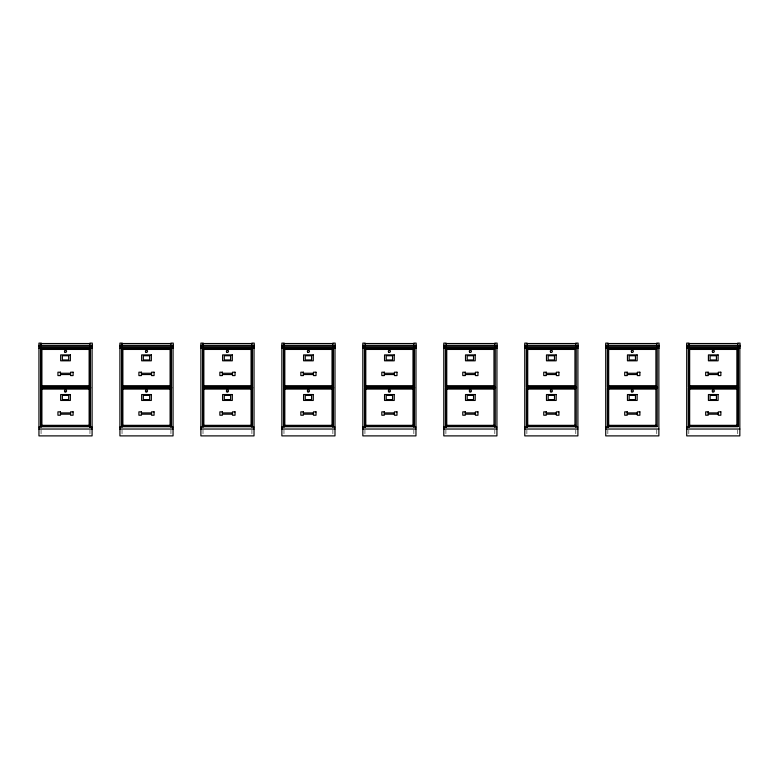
<?xml version="1.0" encoding="UTF-8"?>
<svg xmlns="http://www.w3.org/2000/svg" width="779" height="779" viewBox="0 0 779 779"><rect width="100%" height="100%" fill="white"/><g stroke="black" fill="none" stroke-linecap="round" stroke-linejoin="round"><path stroke-width="0.58" stroke-dasharray="3.9 2.92" d="M737.732 429.881L737.732 434.692M688.811 429.881L688.811 434.692M656.765 429.881L656.765 434.692M607.844 429.881L607.844 434.692M575.788 429.881L575.788 434.692M526.877 429.881L526.877 434.692M494.821 429.881L494.821 434.692M445.9 429.881L445.9 434.692M413.853 429.881L413.853 434.692M364.932 429.881L364.932 434.692M332.886 429.881L332.886 434.692M283.965 429.881L283.965 434.692M251.919 429.881L251.919 434.692M202.998 429.881L202.998 434.692M170.942 429.881L170.942 434.692M122.03 429.881L122.03 434.692M89.975 429.881L89.975 434.692M41.063 429.881L41.063 435.889"/><path stroke-width="1.17" d="M41.005 386.608L41.9 385.702L89.137 385.702L90.033 386.608M41.005 348.534L41.9 349.44L89.137 349.44L90.033 348.534M41.005 426.249L41.9 425.344L89.137 425.344L90.033 426.249M41.005 388.176L41.9 389.081L89.137 389.081L90.033 388.176M121.972 386.608L122.868 385.702L170.104 385.702L171 386.608M121.972 348.534L122.868 349.44L170.104 349.44L171 348.534M121.972 426.249L122.868 425.344L170.104 425.344L171 426.249M121.972 388.176L122.868 389.081L170.104 389.081L171 388.176M202.939 386.608L203.845 385.702L251.072 385.702L251.977 386.608M202.939 348.534L203.845 349.44L251.072 349.44L251.977 348.534M202.939 426.249L203.845 425.344L251.072 425.344L251.977 426.249M202.939 388.176L203.845 389.081L251.072 389.081L251.977 388.176M283.907 386.608L284.812 385.702L332.039 385.702L332.945 386.608M283.907 348.534L284.812 349.44L332.039 349.44L332.945 348.534M283.907 426.249L284.812 425.344L332.039 425.344L332.945 426.249M283.907 388.176L284.812 389.081L332.039 389.081L332.945 388.176M364.874 386.608L365.779 385.702L413.006 385.702L413.912 386.608M364.874 348.534L365.779 349.44L413.006 349.44L413.912 348.534M364.874 426.249L365.779 425.344L413.006 425.344L413.912 426.249M364.874 388.176L365.779 389.081L413.006 389.081L413.912 388.176M445.851 386.608L446.747 385.702L493.983 385.702L494.879 386.608M445.851 348.534L446.747 349.44L493.983 349.44L494.879 348.534M445.851 426.249L446.747 425.344L493.983 425.344L494.879 426.249M445.851 388.176L446.747 389.081L493.983 389.081L494.879 388.176M526.818 386.608L527.714 385.702L574.951 385.702L575.847 386.608M526.818 348.534L527.714 349.44L574.951 349.44L575.847 348.534M526.818 426.249L527.714 425.344L574.951 425.344L575.847 426.249M526.818 388.176L527.714 389.081L574.951 389.081L575.847 388.176M607.786 386.608L608.681 385.702L655.918 385.702L656.814 386.608M607.786 348.534L608.681 349.44L655.918 349.44L656.814 348.534M607.786 426.249L608.681 425.344L655.918 425.344L656.814 426.249M607.786 388.176L608.681 389.081L655.918 389.081L656.814 388.176M688.753 386.608L689.658 385.702L736.885 385.702L737.791 386.608M688.753 348.534L689.658 349.44L736.885 349.44L737.791 348.534M688.753 426.249L689.658 425.344L736.885 425.344L737.791 426.249M688.753 388.176L689.658 389.081L736.885 389.081L737.791 388.176M89.975 343.529L41.063 343.529L41.063 348.174M170.942 343.529L122.03 343.529L122.03 348.174M251.919 343.529L202.998 343.529L202.998 348.174M332.886 343.529L283.965 343.529L283.965 348.174M364.932 343.529L413.853 343.529M445.9 343.529L494.821 343.529M526.877 343.529L575.788 343.529M607.844 343.529L656.765 343.529M737.732 343.529L688.811 343.529L688.811 427.476M38.95 345.379L92.292 345.379M119.917 345.379L173.269 345.379M200.885 345.379L254.236 345.379M281.862 345.379L335.204 345.379M362.829 345.379L416.171 345.379M443.796 345.379L497.138 345.379M524.764 345.379L578.115 345.379M605.731 345.379L659.083 345.379M686.708 345.379L740.05 345.379M38.95 346.022L41.268 346.022M89.975 346.022L92.292 346.022M119.917 346.022L122.235 346.022M170.942 346.022L173.269 346.022M200.885 346.022L203.212 346.022M251.919 346.022L254.236 346.022M281.862 346.022L284.179 346.022M332.886 346.022L335.204 346.022M362.829 346.022L365.147 346.022M413.853 346.022L416.171 346.022M443.796 346.022L446.114 346.022M494.821 346.022L497.138 346.022M524.764 346.022L527.081 346.022M575.788 346.022L578.115 346.022M605.731 346.022L608.058 346.022M656.765 346.022L659.083 346.022M686.708 346.022L689.026 346.022M737.732 346.022L740.05 346.022M38.95 346.694L92.292 346.694M119.917 346.694L173.269 346.694M200.885 346.694L254.236 346.694M281.862 346.694L335.204 346.694M362.829 346.694L416.171 346.694M443.796 346.694L497.138 346.694M524.764 346.694L578.115 346.694M605.731 346.694L659.083 346.694M686.708 346.694L740.05 346.694M38.95 348.174L92.292 348.174L92.292 343.111L89.975 343.111L89.975 427.476M119.917 348.174L173.269 348.174L173.269 343.111L170.942 343.111L170.942 348.174M200.885 348.174L254.236 348.174L254.236 343.111L251.919 343.111L251.919 348.174M281.862 348.174L335.204 348.174L335.204 343.111L332.886 343.111L332.886 348.174M362.829 348.174L416.171 348.174L416.171 343.111L413.853 343.111L413.853 348.174M443.796 348.174L497.138 348.174L497.138 343.111L494.821 343.111L494.821 348.174M524.764 348.174L578.115 348.174L578.115 343.111L575.788 343.111L575.788 348.174M605.731 348.174L659.083 348.174L659.083 343.111L656.765 343.111L656.765 348.174M686.708 348.174L740.05 348.174L740.05 343.111L737.732 343.111L737.732 348.174M495.123 348.291L445.607 348.291L445.607 386.851L495.123 386.851M526.575 348.291L576.09 348.291M607.542 348.291L657.057 348.291M688.509 348.291L738.034 348.291L738.034 386.851L688.509 386.851M60.46 373.268L70.577 373.268M141.427 373.268L151.545 373.268M222.395 373.268L232.512 373.268M303.362 373.268L313.489 373.268M384.329 373.268L394.456 373.268M465.306 373.268L475.424 373.268M546.274 373.268L556.391 373.268M627.241 373.268L637.358 373.268M708.208 373.268L718.335 373.268M60.46 374.533L70.577 374.533M141.427 374.533L151.545 374.533M222.395 374.533L232.512 374.533M303.362 374.533L313.489 374.533M384.329 374.533L394.456 374.533M465.306 374.533L475.424 374.533M546.274 374.533L556.391 374.533M627.241 374.533L637.358 374.533M708.208 374.533L718.335 374.533M526.575 386.851L576.09 386.851M607.542 386.851L657.057 386.851M90.822 387.815L40.635 387.815L40.635 426.61L90.403 426.61L90.403 387.815M171.789 387.815L121.602 387.815L121.602 426.61L171.37 426.61L171.37 387.815M252.756 387.815L202.579 387.815L202.579 426.61L252.338 426.61L252.338 387.815M333.724 387.815L283.546 387.815L283.546 426.61L333.305 426.61L333.305 387.815M414.701 387.815L364.514 387.815L364.514 426.61L414.272 426.61L414.272 387.815M495.668 387.815L445.481 387.815L445.481 426.61L495.249 426.61L495.249 387.815M576.635 387.815L526.448 387.815L526.448 426.61L576.217 426.61L576.217 387.815M657.603 387.815L607.425 387.815L607.425 426.61L657.184 426.61L657.184 387.815M738.57 387.815L688.393 387.815L688.393 426.61L738.151 426.61L738.151 387.815M41.063 388.234L89.975 388.234M122.03 388.234L170.942 388.234M202.998 388.234L251.919 388.234M283.965 388.234L332.886 388.234M364.932 388.234L413.853 388.234M445.9 388.234L494.821 388.234M526.877 388.234L575.788 388.234M607.844 388.234L656.765 388.234M688.811 388.234L737.732 388.234M60.46 412.909L70.577 412.909M141.427 412.909L151.545 412.909M222.395 412.909L232.512 412.909M303.362 412.909L313.489 412.909M384.329 412.909L394.456 412.909M465.306 412.909L475.424 412.909M546.274 412.909L556.391 412.909M627.241 412.909L637.358 412.909M708.208 412.909L718.335 412.909M60.46 414.175L70.577 414.175M141.427 414.175L151.545 414.175M222.395 414.175L232.512 414.175M303.362 414.175L313.489 414.175M384.329 414.175L394.456 414.175M465.306 414.175L475.424 414.175M546.274 414.175L556.391 414.175M627.241 414.175L637.358 414.175M708.208 414.175L718.335 414.175M495.123 426.493L445.607 426.493L445.607 387.932M526.575 426.493L576.09 426.493M607.542 426.493L657.057 426.493M688.509 426.493L738.034 426.493L738.034 387.932M38.95 427.096L41.365 427.096M89.673 427.096L92.088 427.096M119.917 427.096L122.332 427.096M170.64 427.096L173.055 427.096M200.885 427.096L203.3 427.096M251.607 427.096L254.022 427.096M281.862 427.096L284.277 427.096M332.575 427.096L334.989 427.096M362.829 427.096L365.244 427.096M413.552 427.096L415.967 427.096M443.796 427.096L446.211 427.096M494.519 427.096L496.934 427.096M524.764 427.096L527.179 427.096M575.486 427.096L577.901 427.096M605.731 427.096L608.146 427.096M686.708 427.096L689.123 427.096M38.95 429.034L92.088 429.034M119.917 429.034L173.055 429.034M200.885 429.034L254.022 429.034M281.862 429.034L334.989 429.034M362.829 429.034L415.967 429.034M443.796 429.034L496.934 429.034M524.764 429.034L577.901 429.034M605.731 429.034L658.868 429.034M686.708 429.034L739.836 429.034M739.836 348.174L739.836 435.889L686.708 435.889L686.708 343.111L689.026 343.111L689.026 348.174M738.151 348.174L738.151 386.968L688.393 386.968L688.393 348.174M736.885 349.44L736.885 385.702M736.885 389.081L736.885 425.344M689.658 349.44L689.658 385.702M689.658 389.081L689.658 425.344M658.868 348.174L658.868 435.889L605.731 435.889L605.731 343.111L608.058 343.111L608.058 348.174M657.184 348.174L657.184 386.968L607.425 386.968L607.425 348.174M655.918 349.44L655.918 385.702M655.918 389.081L655.918 425.344M608.681 349.44L608.681 385.702M608.681 389.081L608.681 425.344M607.844 347.872L607.844 427.476M577.901 348.174L577.901 435.889L524.764 435.889L524.764 343.111L527.081 343.111L527.081 348.174M576.217 348.174L576.217 386.968L526.448 386.968L526.448 348.174M574.951 349.44L574.951 385.702M574.951 389.081L574.951 425.344M527.714 349.44L527.714 385.702M527.714 389.081L527.714 425.344M526.877 347.872L526.877 427.476M496.934 348.174L496.934 435.889L443.796 435.889L443.796 343.111L446.114 343.111L446.114 348.174M495.249 348.174L495.249 386.968L445.481 386.968L445.481 348.174M493.983 349.44L493.983 385.702M493.983 389.081L493.983 425.344M446.747 349.44L446.747 385.702M446.747 389.081L446.747 425.344M445.9 347.872L445.9 427.476M415.967 348.174L415.967 435.889L362.829 435.889L362.829 343.111L365.147 343.111L365.147 348.174M414.272 348.174L414.272 386.968L364.514 386.968L364.514 348.174M414.155 387.932L414.155 426.493L364.64 426.493L364.64 387.932M413.006 349.44L413.006 385.702M413.006 389.081L413.006 425.344M365.779 349.44L365.779 385.702M365.779 389.081L365.779 425.344M364.932 347.872L364.932 427.476M334.989 348.174L334.989 435.889L281.862 435.889L281.862 343.111L284.179 343.111L284.179 348.174M333.305 348.174L333.305 386.968L283.546 386.968L283.546 348.174M333.188 387.932L333.188 426.493L283.663 426.493L283.663 387.932M332.039 349.44L332.039 385.702M332.039 389.081L332.039 425.344M284.812 349.44L284.812 385.702M284.812 389.081L284.812 425.344M254.022 348.174L254.022 435.889L200.885 435.889L200.885 343.111L203.212 343.111L203.212 348.174M252.338 348.174L252.338 386.968L202.579 386.968L202.579 348.174M252.211 387.932L252.211 426.493L202.696 426.493L202.696 387.932M251.072 349.44L251.072 385.702M251.072 389.081L251.072 425.344M203.845 349.44L203.845 385.702M203.845 389.081L203.845 425.344M173.055 348.174L173.055 435.889L119.917 435.889L119.917 343.111L122.235 343.111L122.235 348.174M171.37 348.174L171.37 386.968L121.602 386.968L121.602 348.174M171.244 387.932L171.244 426.493L121.728 426.493L121.728 387.932M170.104 349.44L170.104 385.702M170.104 389.081L170.104 425.344M122.868 349.44L122.868 385.702M122.868 389.081L122.868 425.344M92.088 348.174L92.088 435.889L38.95 435.889L38.95 343.111L41.268 343.111L41.268 348.174M90.403 348.174L90.403 386.968L40.635 386.968L40.635 348.174M90.276 387.932L90.276 426.493L40.761 426.493L40.761 387.932M89.137 349.44L89.137 385.702M89.137 389.081L89.137 425.344M41.9 349.44L41.9 385.702M41.9 389.081L41.9 425.344M90.276 348.291L40.761 348.291L40.761 386.851L90.276 386.851L90.276 348.291M171.244 348.291L121.728 348.291L121.728 386.851L171.244 386.851L171.244 348.291M252.211 348.291L202.696 348.291L202.696 386.851L252.211 386.851L252.211 348.291M333.188 348.291L283.663 348.291L283.663 386.851L333.188 386.851L333.188 348.291M414.155 348.291L364.64 348.291L364.64 386.851L414.155 386.851L414.155 348.291M70.363 354.903L60.665 354.903L60.665 360.804L70.363 360.804L70.363 354.903M151.34 354.903L141.642 354.903L141.642 360.804L151.34 360.804L151.34 354.903M232.308 354.903L222.609 354.903L222.609 360.804L232.308 360.804L232.308 354.903M313.275 354.903L303.576 354.903L303.576 360.804L313.275 360.804L313.275 354.903M394.242 354.903L384.544 354.903L384.544 360.804L394.242 360.804L394.242 354.903M475.209 354.903L465.511 354.903L465.511 360.804L475.209 360.804L475.209 354.903M556.187 354.903L546.488 354.903L546.488 360.804L556.187 360.804L556.187 354.903M637.154 354.903L627.455 354.903L627.455 360.804L637.154 360.804L637.154 354.903M718.121 354.903L708.423 354.903L708.423 360.804L718.121 360.804L718.121 354.903M68.679 355.74L62.359 355.74L62.359 359.966L68.679 359.966L68.679 355.74M149.646 355.74L143.326 355.74L143.326 359.966L149.646 359.966L149.646 355.74M230.623 355.74L224.294 355.74L224.294 359.966L230.623 359.966L230.623 355.74M311.59 355.74L305.261 355.74L305.261 359.966L311.59 359.966L311.59 355.74M392.558 355.74L386.228 355.74L386.228 359.966L392.558 359.966L392.558 355.74M473.525 355.74L467.205 355.74L467.205 359.966L473.525 359.966L473.525 355.74M554.492 355.74L548.173 355.74L548.173 359.966L554.492 359.966L554.492 355.74M635.469 355.74L629.14 355.74L629.14 359.966L635.469 359.966L635.469 355.74M716.437 355.74L710.107 355.74L710.107 359.966L716.437 359.966L716.437 355.74M60.46 372.206L57.928 372.206L57.928 375.585L60.46 375.585L60.46 372.206M73.109 372.206L70.577 372.206L70.577 375.585L73.109 375.585L73.109 372.206M141.427 372.206L138.896 372.206L138.896 375.585L141.427 375.585L141.427 372.206M154.076 372.206L151.545 372.206L151.545 375.585L154.076 375.585L154.076 372.206M222.395 372.206L219.863 372.206L219.863 375.585L222.395 375.585L222.395 372.206M235.044 372.206L232.512 372.206L232.512 375.585L235.044 375.585L235.044 372.206M303.362 372.206L300.83 372.206L300.83 375.585L303.362 375.585L303.362 372.206M316.021 372.206L313.489 372.206L313.489 375.585L316.021 375.585L316.021 372.206M384.329 372.206L381.807 372.206L381.807 375.585L384.329 375.585L384.329 372.206M396.988 372.206L394.456 372.206L394.456 375.585L396.988 375.585L396.988 372.206M465.306 372.206L462.775 372.206L462.775 375.585L465.306 375.585L465.306 372.206M477.955 372.206L475.424 372.206L475.424 375.585L477.955 375.585L477.955 372.206M546.274 372.206L543.742 372.206L543.742 375.585L546.274 375.585L546.274 372.206M558.923 372.206L556.391 372.206L556.391 375.585L558.923 375.585L558.923 372.206M627.241 372.206L624.709 372.206L624.709 375.585L627.241 375.585L627.241 372.206M639.89 372.206L637.358 372.206L637.358 375.585L639.89 375.585L639.89 372.206M708.208 372.206L705.677 372.206L705.677 375.585L708.208 375.585L708.208 372.206M720.857 372.206L718.335 372.206L718.335 375.585L720.857 375.585L720.857 372.206M70.363 394.544L60.665 394.544L60.665 400.445L70.363 400.445L70.363 394.544M151.34 394.544L141.642 394.544L141.642 400.445L151.34 400.445L151.34 394.544M232.308 394.544L222.609 394.544L222.609 400.445L232.308 400.445L232.308 394.544M313.275 394.544L303.576 394.544L303.576 400.445L313.275 400.445L313.275 394.544M394.242 394.544L384.544 394.544L384.544 400.445L394.242 400.445L394.242 394.544M475.209 394.544L465.511 394.544L465.511 400.445L475.209 400.445L475.209 394.544M556.187 394.544L546.488 394.544L546.488 400.445L556.187 400.445L556.187 394.544M637.154 394.544L627.455 394.544L627.455 400.445L637.154 400.445L637.154 394.544M718.121 394.544L708.423 394.544L708.423 400.445L718.121 400.445L718.121 394.544M68.679 395.381L62.359 395.381L62.359 399.608L68.679 399.608L68.679 395.381M149.646 395.381L143.326 395.381L143.326 399.608L149.646 399.608L149.646 395.381M230.623 395.381L224.294 395.381L224.294 399.608L230.623 399.608L230.623 395.381M311.59 395.381L305.261 395.381L305.261 399.608L311.59 399.608L311.59 395.381M392.558 395.381L386.228 395.381L386.228 399.608L392.558 399.608L392.558 395.381M473.525 395.381L467.205 395.381L467.205 399.608L473.525 399.608L473.525 395.381M554.492 395.381L548.173 395.381L548.173 399.608L554.492 399.608L554.492 395.381M635.469 395.381L629.14 395.381L629.14 399.608L635.469 399.608L635.469 395.381M716.437 395.381L710.107 395.381L710.107 399.608L716.437 399.608L716.437 395.381M60.46 411.848L57.928 411.848L57.928 415.226L60.46 415.226L60.46 411.848M73.109 411.848L70.577 411.848L70.577 415.226L73.109 415.226L73.109 411.848M141.427 411.848L138.896 411.848L138.896 415.226L141.427 415.226L141.427 411.848M154.076 411.848L151.545 411.848L151.545 415.226L154.076 415.226L154.076 411.848M222.395 411.848L219.863 411.848L219.863 415.226L222.395 415.226L222.395 411.848M235.044 411.848L232.512 411.848L232.512 415.226L235.044 415.226L235.044 411.848M303.362 411.848L300.83 411.848L300.83 415.226L303.362 415.226L303.362 411.848M316.021 411.848L313.489 411.848L313.489 415.226L316.021 415.226L316.021 411.848M384.329 411.848L381.807 411.848L381.807 415.226L384.329 415.226L384.329 411.848M396.988 411.848L394.456 411.848L394.456 415.226L396.988 415.226L396.988 411.848M465.306 411.848L462.775 411.848L462.775 415.226L465.306 415.226L465.306 411.848M477.955 411.848L475.424 411.848L475.424 415.226L477.955 415.226L477.955 411.848M546.274 411.848L543.742 411.848L543.742 415.226L546.274 415.226L546.274 411.848M558.923 411.848L556.391 411.848L556.391 415.226L558.923 415.226L558.923 411.848M627.241 411.848L624.709 411.848L624.709 415.226L627.241 415.226L627.241 411.848M639.89 411.848L637.358 411.848L637.358 415.226L639.89 415.226L639.89 411.848M708.208 411.848L705.677 411.848L705.677 415.226L708.208 415.226L708.208 411.848M720.857 411.848L718.335 411.848L718.335 415.226L720.857 415.226L720.857 411.848M712.746 352.235A1.042 1.042 0 0 0 714.314 351.329A1.042 1.042 0 0 0 712.746 350.423A1.042 1.042 0 0 0 712.746 352.235M712.746 391.876A1.042 1.042 0 0 0 714.314 390.97A1.042 1.042 0 0 0 712.746 390.065A1.042 1.042 0 0 0 712.746 391.876M631.779 391.876A1.042 1.042 0 0 0 633.346 390.97A1.042 1.042 0 0 0 631.779 390.065A1.042 1.042 0 0 0 631.779 391.876M631.779 352.235A1.042 1.042 0 0 0 633.346 351.329A1.042 1.042 0 0 0 631.779 350.423A1.042 1.042 0 0 0 631.779 352.235M550.811 391.876A1.042 1.042 0 0 0 552.379 390.97A1.042 1.042 0 0 0 550.811 390.065A1.042 1.042 0 0 0 550.811 391.876M550.811 352.235A1.042 1.042 0 0 0 552.379 351.329A1.042 1.042 0 0 0 550.811 350.423A1.042 1.042 0 0 0 550.811 352.235M469.844 352.235A1.042 1.042 0 0 0 471.412 351.329A1.042 1.042 0 0 0 469.844 350.423A1.042 1.042 0 0 0 469.844 352.235M469.844 391.876A1.042 1.042 0 0 0 471.412 390.97A1.042 1.042 0 0 0 469.844 390.065A1.042 1.042 0 0 0 469.844 391.876M226.932 352.235A1.042 1.042 0 0 0 228.5 351.329A1.042 1.042 0 0 0 226.932 350.423A1.042 1.042 0 0 0 226.932 352.235M226.932 391.876A1.042 1.042 0 0 0 228.5 390.97A1.042 1.042 0 0 0 226.932 390.065A1.042 1.042 0 0 0 226.932 391.876M388.877 391.876A1.042 1.042 0 0 0 390.435 390.97A1.042 1.042 0 0 0 388.877 390.065A1.042 1.042 0 0 0 388.877 391.876M388.877 352.235A1.042 1.042 0 0 0 390.435 351.329A1.042 1.042 0 0 0 388.877 350.423A1.042 1.042 0 0 0 388.877 352.235M307.9 391.876A1.042 1.042 0 0 0 309.467 390.97A1.042 1.042 0 0 0 307.9 390.065A1.042 1.042 0 0 0 307.9 391.876M307.9 352.235A1.042 1.042 0 0 0 309.467 351.329A1.042 1.042 0 0 0 307.9 350.423A1.042 1.042 0 0 0 307.9 352.235M145.965 391.876A1.042 1.042 0 0 0 147.533 390.97A1.042 1.042 0 0 0 145.965 390.065A1.042 1.042 0 0 0 145.965 391.876M145.965 352.235A1.042 1.042 0 0 0 147.533 351.329A1.042 1.042 0 0 0 145.965 350.423A1.042 1.042 0 0 0 145.965 352.235M64.998 352.235A1.042 1.042 0 0 0 66.566 351.329A1.042 1.042 0 0 0 64.998 350.423A1.042 1.042 0 0 0 64.998 352.235M64.998 391.876A1.042 1.042 0 0 0 66.566 390.97A1.042 1.042 0 0 0 64.998 390.065A1.042 1.042 0 0 0 64.998 391.876"/></g></svg>
